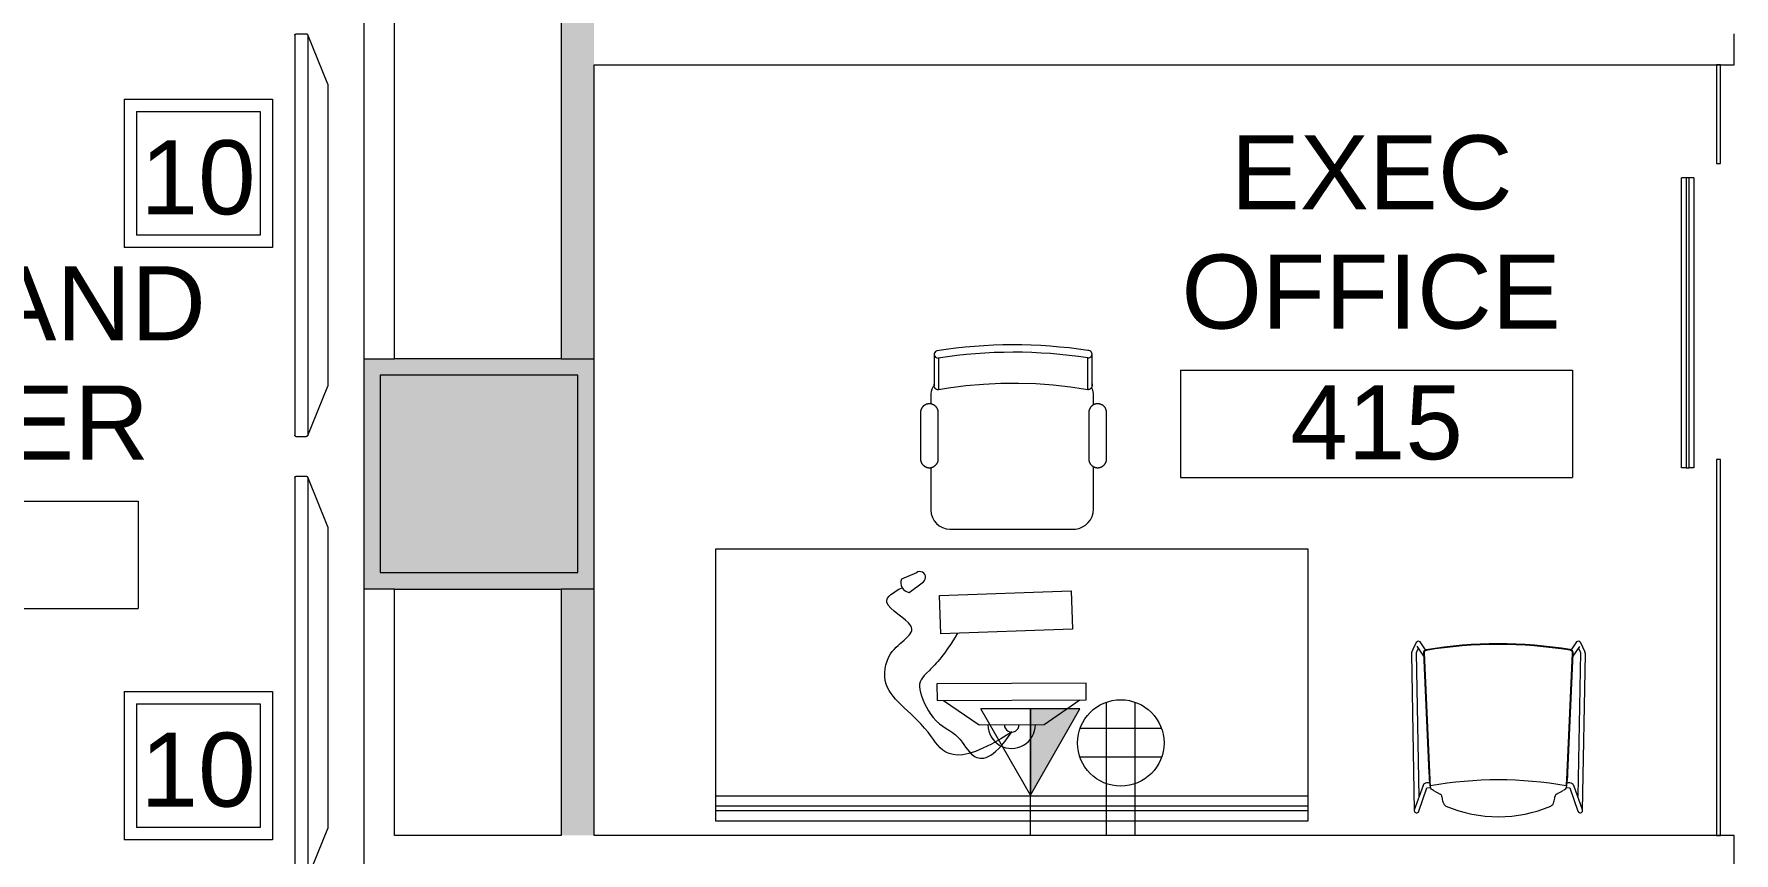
# Model space of a CAD drawing. Header units: inches. Extents: x 1 to 4333, y -575 to 1753.
# Drawn here: x 2650.6 to 2857.2, y 482 to 581.5 of the extents above; entities that cross this region are included whole.
import ezdxf

# ---------------------------------------------------------------- set-up
doc = ezdxf.new("R2010")
doc.units = ezdxf.units.IN
doc.header["$MEASUREMENT"] = 0
for name, color, linetype, lineweight in [('820 1st St NE_04_Clean_dwg', 8, 'Continuous', 9), ('A-ANNO-NOTE', 131, 'Continuous', 20), ('A-AREA-IDEN', 2, 'Continuous', 20), ('A-DOOR', 31, 'Continuous', 13), ('A-DOOR-FRAM', 31, 'Continuous', 9), ('A-DOOR-GLAZ', 31, 'Continuous', 9), ('A-GLAZ-CURT', 52, 'Continuous', 9), ('A-WALL', 113, 'Continuous', 50), ('A-WALL-PATT', 111, 'Continuous', 13), ('I-FURN', 30, 'Continuous', 9), ('I-FURN-PNLS', 30, 'Continuous', 9), ('I-WALL', 2, 'Continuous', 13), ('IRF-WALL-FULL-HT', 250, 'Continuous', 9), ('IRF-WALL-FULL-HT-HATCH', 250, 'Continuous', 9), ('Q-SPCQ', 91, 'Continuous', 9), ('S-COLS', 52, 'Continuous', 13)]:
    doc.layers.add(name, color=color, linetype=linetype, lineweight=lineweight)
doc.styles.add('Arial', font='arial.ttf', dxfattribs={"height": 9})

# ---------------------------------------------------------------- blocks, each defined once
blk = doc.blocks.new('Benching - 6_-0_ bench-2529320-New Construction - Tel_Data_Elec Plan')
at = {"layer": 'I-FURN-PNLS'}
for p, q in [((28.57, 54.74), (28.57, 50.87)), ((46.74, 50.89), (46.74, 54.75)), ((27.67, 50.41), (27.67, 49.16)), ((47.41, 49.04), (47.41, 50.41)), ((26.4, 48.1), (26.4, 42.49)), ((28.56, 42.49), (28.56, 48.1)), ((46.84, 48.1), (46.84, 42.49)), ((49.01, 42.49), (49.01, 48.1)), ((27.67, 41.43), (27.67, 36.25)), ((47.41, 36.36), (47.41, 41.54)), ((29.97, 33.95), (45.22, 33.95)), ((73.5, 31.5), (1.5, 31.5)), ((1.5, 31.5), (1.5, 1.5)), ((73.5, 1.5), (73.5, 31.5)), ((25.9, 28.64), (24.09, 27.87)), ((25.04, 26.24), (26.6, 27.43)), ((28.72, 25.87), (44.72, 26.43)), ((28.89, 21.21), (28.72, 25.87)), ((44.72, 26.43), (44.88, 21.77)), ((44.88, 21.77), (28.89, 21.21)), ((46.52, 15.21), (28.4, 15.12)), ((28.4, 15.12), (28.41, 13.12)), ((46.53, 13.21), (46.52, 15.21)), ((28.41, 13.12), (46.53, 13.21)), ((29.18, 13.12), (33.54, 10.14)), ((41.43, 10.18), (45.76, 13.21)), ((33.54, 10.14), (41.43, 10.18)), ((73.5, 1.5), (1.5, 1.5)), ((1.5, 1.5), (1.5, 0.25)), ((73.5, 0.25), (1.5, 0.25)), ((1.5, 0.25), (1.5, -0.25)), ((73.5, 0.25), (73.5, 1.5)), ((73.5, -0.25), (73.5, 0.25)), ((1.5, -0.25), (73.5, -0.25)), ((1.5, -0.25), (1.5, -1.5)), ((1.5, -1.5), (73.5, -1.5)), ((73.5, -1.5), (73.5, -0.25))]:
    blk.add_line(p, q, dxfattribs=at)
at = {"layer": 'I-FURN-PNLS', "flags": 128}
for points in [[(28.06, 55.19), (28.06, 54.56), (28.06, 53.98), (28.06, 53.45), (28.06, 52.99), (28.06, 52.58), (28.06, 52.23), (28.06, 51.94), (28.06, 51.71), (28.06, 51.54), (28.06, 51.43), (28.06, 51.38), (28.06, 51.38)], [(47.25, 51.4), (47.25, 51.43), (47.25, 51.52), (47.25, 51.67), (47.25, 51.88), (47.25, 52.15), (47.25, 52.48), (47.25, 52.87), (47.25, 53.32), (47.25, 53.83), (47.25, 54.39), (47.25, 55.01), (47.25, 55.21)], [(46.74, 50.89), (44.64, 51.21), (42.53, 51.44), (40.41, 51.59), (38.29, 51.66), (36.17, 51.64), (34.05, 51.54), (31.93, 51.35), (29.82, 51.08), (28.57, 50.87)], [(28.06, 51.38), (28.06, 51.41), (28.06, 51.5), (28.06, 51.58)], [(28.57, 50.87), (28.55, 50.87), (28.53, 50.87), (28.51, 50.88), (28.49, 50.88), (28.47, 50.88), (28.45, 50.89), (28.43, 50.89), (28.41, 50.9), (28.39, 50.9), (28.37, 50.91), (28.35, 50.92), (28.34, 50.93), (28.32, 50.94), (28.3, 50.95), (28.28, 50.96), (28.27, 50.97), (28.25, 50.98), (28.24, 51), (28.22, 51.01), (28.21, 51.03), (28.19, 51.04), (28.18, 51.06), (28.17, 51.07), (28.15, 51.09), (28.14, 51.1), (28.13, 51.12), (28.12, 51.14), (28.11, 51.16), (28.1, 51.18), (28.1, 51.19), (28.09, 51.21), (28.08, 51.23), (28.08, 51.25), (28.07, 51.27), (28.07, 51.29), (28.07, 51.31), (28.06, 51.33), (28.06, 51.35), (28.06, 51.37), (28.06, 51.38)], [(47.25, 51.4), (47.25, 51.38), (47.25, 51.36), (47.24, 51.34), (47.24, 51.32), (47.24, 51.3), (47.23, 51.28), (47.23, 51.26), (47.22, 51.24), (47.22, 51.22), (47.21, 51.2), (47.2, 51.18), (47.19, 51.16), (47.18, 51.14), (47.17, 51.13), (47.16, 51.11), (47.15, 51.09), (47.13, 51.08), (47.12, 51.06), (47.11, 51.05), (47.09, 51.03), (47.08, 51.02), (47.06, 51), (47.05, 50.99), (47.03, 50.98), (47.01, 50.97), (47, 50.96), (46.98, 50.95), (46.96, 50.94), (46.94, 50.93), (46.92, 50.92), (46.91, 50.92), (46.89, 50.91), (46.87, 50.9), (46.85, 50.9), (46.83, 50.9), (46.81, 50.89), (46.79, 50.89), (46.77, 50.89), (46.75, 50.89), (46.74, 50.89)], [(47.25, 51.6), (47.25, 51.47), (47.25, 51.41), (47.25, 51.4)], [(28.56, 48.1), (28.56, 48.14), (28.56, 48.18), (28.56, 48.23), (28.55, 48.27), (28.54, 48.31), (28.53, 48.36), (28.52, 48.4), (28.51, 48.44), (28.49, 48.48), (28.48, 48.52), (28.46, 48.56), (28.44, 48.6), (28.42, 48.64), (28.4, 48.67), (28.38, 48.71), (28.35, 48.74), (28.32, 48.78), (28.3, 48.81), (28.27, 48.84), (28.24, 48.87), (28.2, 48.9), (28.17, 48.93), (28.14, 48.96), (28.1, 48.98), (28.07, 49.01), (28.03, 49.03), (27.99, 49.05), (27.95, 49.07), (27.91, 49.09), (27.87, 49.11), (27.83, 49.12), (27.79, 49.14), (27.75, 49.15), (27.71, 49.16), (27.67, 49.16), (27.62, 49.17), (27.58, 49.18), (27.54, 49.18), (27.49, 49.18), (27.45, 49.18), (27.41, 49.18), (27.36, 49.17), (27.32, 49.17), (27.28, 49.16), (27.24, 49.15), (27.19, 49.14), (27.15, 49.13), (27.11, 49.12), (27.07, 49.1), (27.03, 49.08), (26.99, 49.06), (26.95, 49.04), (26.92, 49.02), (26.88, 49), (26.85, 48.97), (26.81, 48.95), (26.78, 48.92), (26.75, 48.89), (26.71, 48.86), (26.68, 48.83), (26.66, 48.8), (26.63, 48.76), (26.6, 48.73), (26.58, 48.69), (26.55, 48.66), (26.53, 48.62), (26.51, 48.58), (26.49, 48.54), (26.48, 48.5), (26.46, 48.46), (26.45, 48.42), (26.44, 48.38), (26.43, 48.34), (26.42, 48.29), (26.41, 48.25), (26.41, 48.21), (26.4, 48.16), (26.4, 48.12), (26.4, 48.1)], [(49.01, 48.1), (49.01, 48.14), (49.01, 48.19), (49, 48.23), (49, 48.27), (48.99, 48.31), (48.98, 48.36), (48.97, 48.4), (48.96, 48.44), (48.94, 48.48), (48.93, 48.52), (48.91, 48.56), (48.89, 48.6), (48.87, 48.64), (48.85, 48.67), (48.82, 48.71), (48.8, 48.75), (48.77, 48.78), (48.74, 48.81), (48.71, 48.85), (48.68, 48.88), (48.65, 48.91), (48.62, 48.93), (48.58, 48.96), (48.55, 48.99), (48.51, 49.01), (48.48, 49.03), (48.44, 49.05), (48.4, 49.07), (48.36, 49.09), (48.32, 49.11), (48.28, 49.12), (48.24, 49.14), (48.2, 49.15), (48.15, 49.16), (48.11, 49.17), (48.07, 49.17), (48.03, 49.18), (47.98, 49.18), (47.94, 49.18), (47.9, 49.18), (47.85, 49.18), (47.81, 49.18), (47.77, 49.17), (47.72, 49.16), (47.68, 49.15), (47.64, 49.14), (47.6, 49.13), (47.56, 49.12), (47.52, 49.1), (47.48, 49.08), (47.44, 49.07), (47.4, 49.04), (47.36, 49.02), (47.33, 49), (47.29, 48.97), (47.26, 48.95), (47.22, 48.92), (47.19, 48.89), (47.16, 48.86), (47.13, 48.83), (47.1, 48.8), (47.07, 48.76), (47.05, 48.73), (47.02, 48.69), (47, 48.66), (46.98, 48.62), (46.96, 48.58), (46.94, 48.54), (46.92, 48.5), (46.91, 48.46), (46.89, 48.42), (46.88, 48.38), (46.87, 48.34), (46.86, 48.29), (46.85, 48.25), (46.85, 48.21), (46.85, 48.17), (46.84, 48.12), (46.84, 48.1)], [(26.4, 42.49), (26.4, 42.45), (26.4, 42.4), (26.41, 42.36), (26.41, 42.32), (26.42, 42.28), (26.43, 42.23), (26.44, 42.19), (26.45, 42.15), (26.47, 42.11), (26.49, 42.07), (26.5, 42.03), (26.52, 41.99), (26.54, 41.95), (26.57, 41.92), (26.59, 41.88), (26.61, 41.84), (26.64, 41.81), (26.67, 41.78), (26.7, 41.74), (26.73, 41.71), (26.76, 41.68), (26.79, 41.66), (26.83, 41.63), (26.86, 41.6), (26.9, 41.58), (26.93, 41.56), (26.97, 41.54), (27.01, 41.52), (27.05, 41.5), (27.09, 41.48), (27.13, 41.47), (27.17, 41.45), (27.21, 41.44), (27.26, 41.43), (27.3, 41.42), (27.34, 41.42), (27.38, 41.41), (27.43, 41.41), (27.47, 41.41), (27.51, 41.41), (27.56, 41.41), (27.6, 41.41), (27.64, 41.42), (27.69, 41.43), (27.73, 41.44), (27.77, 41.45), (27.81, 41.46), (27.85, 41.47), (27.89, 41.49), (27.93, 41.51), (27.97, 41.52), (28.01, 41.55), (28.05, 41.57), (28.08, 41.59), (28.12, 41.62), (28.15, 41.64), (28.19, 41.67), (28.22, 41.7), (28.25, 41.73), (28.28, 41.76), (28.31, 41.79), (28.34, 41.83), (28.36, 41.86), (28.39, 41.9), (28.41, 41.93), (28.43, 41.97), (28.45, 42.01), (28.47, 42.05), (28.49, 42.09), (28.5, 42.13), (28.52, 42.17), (28.53, 42.21), (28.54, 42.25), (28.55, 42.29), (28.55, 42.34), (28.56, 42.38), (28.56, 42.42), (28.56, 42.47), (28.56, 42.49)], [(46.84, 42.49), (46.84, 42.45), (46.85, 42.4), (46.85, 42.36), (46.86, 42.32), (46.87, 42.27), (46.87, 42.23), (46.89, 42.19), (46.9, 42.15), (46.91, 42.11), (46.93, 42.07), (46.95, 42.03), (46.97, 41.99), (46.99, 41.95), (47.01, 41.91), (47.03, 41.88), (47.06, 41.84), (47.08, 41.81), (47.11, 41.78), (47.14, 41.74), (47.17, 41.71), (47.2, 41.68), (47.24, 41.65), (47.27, 41.63), (47.31, 41.6), (47.34, 41.58), (47.38, 41.56), (47.42, 41.53), (47.46, 41.51), (47.49, 41.5), (47.53, 41.48), (47.58, 41.46), (47.62, 41.45), (47.66, 41.44), (47.7, 41.43), (47.74, 41.42), (47.79, 41.42), (47.83, 41.41), (47.87, 41.41), (47.92, 41.41), (47.96, 41.41), (48, 41.41), (48.05, 41.41), (48.09, 41.42), (48.13, 41.43), (48.17, 41.43), (48.22, 41.45), (48.26, 41.46), (48.3, 41.47), (48.34, 41.49), (48.38, 41.5), (48.42, 41.52), (48.46, 41.54), (48.49, 41.57), (48.53, 41.59), (48.57, 41.61), (48.6, 41.64), (48.63, 41.67), (48.67, 41.7), (48.7, 41.73), (48.73, 41.76), (48.76, 41.79), (48.78, 41.82), (48.81, 41.86), (48.83, 41.89), (48.86, 41.93), (48.88, 41.97), (48.9, 42.01), (48.92, 42.05), (48.93, 42.09), (48.95, 42.13), (48.96, 42.17), (48.97, 42.21), (48.99, 42.25), (48.99, 42.29), (49, 42.34), (49.01, 42.38), (49.01, 42.42), (49.01, 42.47), (49.01, 42.49)]]:
    blk.add_lwpolyline(points, dxfattribs=at)
at = {"layer": 'I-FURN-PNLS'}
for centre, radius, start, end in [((28.99, 50.41), 1.32, 132.1873, 180), ((46.09, 50.41), 1.32, 360, 35.7227), ((29.97, 36.25), 2.3, 180, 270), ((44.99, 36.36), 2.42, 275.3193, 360), ((25.17, 27.41), 1.17, 156.8209, 263.5101), ((26.32, 28.07), 0.703, 293.9686, 126.3623), ((37.48, 10.16), 2.88, 180.2998, 0.2998), ((37.48, 10.16), 0.885, 180.2998, 0.2998)]:
    blk.add_arc(centre, radius, start, end, dxfattribs=at)
for centre, major_axis, ratio, start_param, end_param in [((37.7, 7.69), (54.09, 0), 0.899459, 1.402966, 1.74368), ((28.57, 55.19), (0.507, 0), 0.899459, 1.913366, 4.712389), ((37.7, 7.69), (53.09, 0), 0.899459, 1.399774, 1.74371), ((46.74, 55.21), (-0.507, 0), 0.899459, 1.570796, 4.712389), ((28.57, 51.58), (0.507, 0), 0.99468, 2.996027, 3.185649), ((46.74, 51.6), (-0.507, 0), 0.99468, 2.879793, 3.141593)]:
    blk.add_ellipse(centre, major_axis=major_axis, ratio=ratio, start_param=start_param, end_param=end_param, dxfattribs=at)
for points, knots in [([(37.46, 9.28), (30.21, 4.5), (27.06, 10.98), (21.49, 13.68), (22.36, 19.81), (27.52, 21.68), (20.87, 24.96), (23.16, 26.31), (24.16, 26.82)], [0, 0, 0, 0, 4.203758, 11.310205, 15.301003, 21.109862, 25.639067, 29.008441, 29.008441, 29.008441, 29.008441]), ([(30.88, 21.28), (29.38, 18.67), (26.77, 16.06), (25.81, 15.1), (27.94, 10.11), (31.08, 9.27), (32.57, 5.78), (35.12, 5.78), (37.55, 9.34)], [0, 0, 0, 0, 0.22393, 0.514942, 0.793465, 1.139785, 1.406318, 1.702385, 1.702385, 1.702385, 1.702385]), ([(30.88, 21.28), (29.38, 18.67), (26.77, 16.06), (25.81, 15.1), (27.94, 10.11), (31.08, 9.27), (32.57, 5.78), (35.12, 5.78), (37.55, 9.34)], [0, 0, 0, 0, 0.22393, 0.514942, 0.793465, 1.139785, 1.406318, 1.702385, 1.702385, 1.702385, 1.702385])]:
    blk.add_open_spline(points, degree=3, knots=knots, dxfattribs=at)
blk = doc.blocks.new('System Panel - Glazed-2610356-New Construction - Tel_Data_Elec Plan')
at = {"layer": 'A-GLAZ-CURT', "color": 10, "lineweight": 20}
for p, q in [((22.84, 0.25), (-22.84, 0.25)), ((-22.84, 0.25), (-22.84, -0.25)), ((22.84, -0.25), (22.84, 0.25)), ((-22.84, -0.25), (22.84, -0.25))]:
    blk.add_line(p, q, dxfattribs=at)
blk = doc.blocks.new('System Panel - Glazed-2610328-New Construction - Tel_Data_Elec Plan')
at = {"layer": 'A-GLAZ-CURT', "color": 10, "lineweight": 20}
for p, q in [((6, 0.25), (-6, 0.25)), ((-6, 0.25), (-6, -0.25)), ((6, -0.25), (6, 0.25)), ((-6, -0.25), (6, -0.25))]:
    blk.add_line(p, q, dxfattribs=at)
blk = doc.blocks.new('CWDR_Single Sliding DOOR - 3_5_-2610327-New Construction - Tel_Data_Elec Plan')
at = {"layer": 'A-DOOR-FRAM'}
for p, q in [((-19, 3.9375), (-19, 4.5)), ((-19, 4.5), (16.25, 4.5)), ((16.25, 3.9375), (16.25, 4.5)), ((-19, 3), (-19, 3.5625)), ((16.25, 3), (-19, 3)), ((16.25, 3), (16.25, 3.5625))]:
    blk.add_line(p, q, dxfattribs=at)
at = {"layer": 'A-DOOR-GLAZ', "color": 10, "lineweight": 20}
for p, q in [((16.25, 3.9375), (-19, 3.9375)), ((-19, 3.9375), (-19, 3.5625)), ((-19, 3.5625), (16.25, 3.5625)), ((16.25, 3.5625), (16.25, 3.9375))]:
    blk.add_line(p, q, dxfattribs=at)
blk = doc.blocks.new('SPEC-EQUIP-TV - 55_ LCD-2281826-New Construction - Tel_Data_Elec Plan')
at = {"layer": 'Q-SPCQ'}
for p, q in [((-18.34, 4), (-24.35, 1.57)), ((-18.34, 4), (18.34, 4)), ((24.35, 1.57), (18.34, 4)), ((-24.45, 1.37), (-24.45, 0.75)), ((-24.45, 0.75), (-24.45, 0.12)), ((-24.35, 1.57), (24.35, 1.57)), ((-24.32, 0), (24.32, 0)), ((24.45, 0.75), (24.45, 1.37)), ((24.45, 0.12), (24.45, 0.75))]:
    blk.add_line(p, q, dxfattribs=at)
for points, knots in [([(-24.35, 1.57), (-24.35, 1.57), (-24.37, 1.56), (-24.38, 1.54), (-24.39, 1.53), (-24.4, 1.52), (-24.41, 1.51), (-24.42, 1.49), (-24.42, 1.48), (-24.43, 1.47), (-24.44, 1.45), (-24.44, 1.43), (-24.45, 1.41), (-24.45, 1.38), (-24.45, 1.37)], [0, 0, 0, 0, 0.125, 0.25, 0.3125, 0.375, 0.4375, 0.5, 0.5625, 0.625, 0.6875, 0.75, 0.875, 1, 1, 1, 1]), ([(-24.32, 0), (-24.34, 0), (-24.35, 0), (-24.37, 0.01), (-24.38, 0.02), (-24.39, 0.02), (-24.4, 0.03), (-24.41, 0.03), (-24.42, 0.04), (-24.43, 0.05), (-24.43, 0.06), (-24.44, 0.08), (-24.45, 0.1), (-24.45, 0.11), (-24.45, 0.12)], [0, 0, 0, 0, 0.166667, 0.25, 0.333333, 0.375, 0.416667, 0.5, 0.541667, 0.583333, 0.666667, 0.75, 0.833333, 1, 1, 1, 1]), ([(24.45, 0.12), (24.45, 0.11), (24.45, 0.1), (24.44, 0.08), (24.43, 0.06), (24.43, 0.05), (24.42, 0.04), (24.41, 0.03), (24.4, 0.03), (24.39, 0.02), (24.38, 0.02), (24.37, 0.01), (24.35, 0), (24.34, 0), (24.32, 0)], [-1, -1, -1, -1, -0.833333, -0.75, -0.666667, -0.583333, -0.541667, -0.5, -0.416667, -0.375, -0.333333, -0.25, -0.166667, 0, 0, 0, 0]), ([(24.45, 1.37), (24.45, 1.38), (24.45, 1.41), (24.44, 1.44), (24.43, 1.46), (24.42, 1.48), (24.42, 1.49), (24.41, 1.5), (24.41, 1.51), (24.4, 1.52), (24.39, 1.53), (24.38, 1.54), (24.37, 1.56), (24.35, 1.57), (24.35, 1.57)], [0, 0, 0, 0, 0.125, 0.25, 0.375, 0.4375, 0.5, 0.53125, 0.5625, 0.625, 0.6875, 0.75, 0.875, 1, 1, 1, 1])]:
    blk.add_open_spline(points, degree=3, knots=knots, dxfattribs=at)
blk = doc.blocks.new('SPEC-EQUIP-TV - 55_ LCD-2537516-New Construction - Tel_Data_Elec Plan')
at = {"layer": 'Q-SPCQ'}
for p, q in [((24.32, 0), (-24.32, 0)), ((-24.45, -0.12), (-24.45, -0.75)), ((-24.45, -0.75), (-24.45, -1.37)), ((-24.35, -1.57), (-18.34, -4)), ((24.35, -1.57), (-24.35, -1.57)), ((18.34, -4), (24.35, -1.57)), ((24.45, -0.75), (24.45, -0.12)), ((24.45, -1.37), (24.45, -0.75)), ((18.34, -4), (-18.34, -4))]:
    blk.add_line(p, q, dxfattribs=at)
for points, knots in [([(-24.45, -0.12), (-24.45, -0.11), (-24.45, -0.1), (-24.44, -0.08), (-24.43, -0.06), (-24.43, -0.05), (-24.42, -0.04), (-24.41, -0.03), (-24.4, -0.03), (-24.39, -0.02), (-24.38, -0.01), (-24.37, -0.01), (-24.35, 0), (-24.34, 0), (-24.32, 0)], [0, 0, 0, 0, 0.166667, 0.25, 0.333333, 0.416667, 0.458333, 0.5, 0.583333, 0.666667, 0.708333, 0.75, 0.833333, 1, 1, 1, 1]), ([(24.32, 0), (24.34, 0), (24.35, 0), (24.37, -0.01), (24.38, -0.02), (24.39, -0.02), (24.4, -0.03), (24.41, -0.03), (24.42, -0.04), (24.43, -0.05), (24.43, -0.06), (24.44, -0.08), (24.45, -0.1), (24.45, -0.11), (24.45, -0.12)], [-1, -1, -1, -1, -0.833333, -0.75, -0.666667, -0.625, -0.583333, -0.5, -0.458333, -0.416667, -0.333333, -0.25, -0.166667, 0, 0, 0, 0]), ([(-24.45, -1.37), (-24.45, -1.38), (-24.45, -1.41), (-24.44, -1.44), (-24.43, -1.46), (-24.42, -1.48), (-24.42, -1.49), (-24.41, -1.5), (-24.41, -1.51), (-24.4, -1.52), (-24.39, -1.53), (-24.38, -1.54), (-24.37, -1.56), (-24.35, -1.57), (-24.35, -1.57)], [0, 0, 0, 0, 0.125, 0.25, 0.375, 0.4375, 0.5, 0.53125, 0.5625, 0.625, 0.6875, 0.75, 0.875, 1, 1, 1, 1]), ([(24.35, -1.57), (24.35, -1.57), (24.37, -1.56), (24.38, -1.54), (24.39, -1.53), (24.4, -1.52), (24.41, -1.51), (24.42, -1.49), (24.42, -1.48), (24.43, -1.47), (24.44, -1.45), (24.44, -1.43), (24.45, -1.41), (24.45, -1.38), (24.45, -1.37)], [0, 0, 0, 0, 0.125, 0.25, 0.3125, 0.375, 0.4375, 0.5, 0.5625, 0.625, 0.6875, 0.75, 0.875, 1, 1, 1, 1])]:
    blk.add_open_spline(points, degree=3, knots=knots, dxfattribs=at)
blk = doc.blocks.new('Seating - Guest - Steelcase Coalesse - Montara650 - Fully Upholstered-1822742-New Construction - Tel_Data_Elec Plan')
at = {"layer": 'I-FURN'}
for p, q in [((-10.22, 20.26), (-10.57, 1.21)), ((-10.22, 20.17), (-9.16, 17.23)), ((-8.69, 17.51), (-9.67, 20.35)), ((9.67, 20.35), (8.69, 17.51)), ((9.16, 17.23), (10.22, 20.2)), ((9.64, 18.62), (9.96, 1.06)), ((10.57, 1.21), (10.22, 20.26)), ((-9.96, 1.06), (-9.64, 18.56)), ((-8.28, 17.45), (-8.69, 17.51)), ((-8.69, 16.9), (-8.36, 16.9)), ((-7.08, 18.26), (-7.89, 17.81)), ((7.89, 17.81), (7.08, 18.26)), ((8.69, 17.51), (8.28, 17.45)), ((8.36, 16.9), (8.69, 16.9)), ((-8.44, 15.69), (-9.1, 1.15)), ((-8.32, 16.51), (-9.02, 1.14)), ((9.03, 1.1), (8.32, 16.52)), ((9.11, 1.1), (8.44, 15.69)), ((-9.72, 0.53), (-9.96, 1.06)), ((-9.09, 1.5), (-9.88, 0.3)), ((-9.5, -0.24), (-8.86, 0.73)), ((8.86, 0.73), (9.5, -0.24)), ((9.9, 0.26), (9.09, 1.5)), ((9.96, 1.06), (9.72, 0.53))]:
    blk.add_line(p, q, dxfattribs=at)
for centre, radius, start, end in [((0, 4.82), 16.2, 66.8302, 113.1681), ((-9.94, 20.26), 0.282, 19, 178.9467), ((-7.29, 18.64), 0.435, 299, 353.1407), ((-1.87, 17.99), 5.03, 165.9044, 173.1407), ((-5.95, 19.02), 0.817, 121.1935, 165.9044), ((5.95, 19.02), 0.817, 14.0956, 58.7804), ((1.87, 17.99), 5.03, 6.8593, 14.0956), ((7.29, 18.64), 0.435, 186.8593, 241), ((9.94, 20.26), 0.282, 1.0533, 161), ((-8.69, 17.4), 0.5, 199, 270), ((22.6, 14.27), 31.07, 174.6265, 177.3768), ((-7.12, 17.07), 1.21, 154.594, 174.6265), ((-2.97, 16.33), 5.35, 170.2889, 178.1227), ((0.01, 64.99), 48.46, 260.1844, 279.8166), ((-7.99, 17.48), 0.255, 128.581, 154.594), ((-10.61, 22.71), 5.6, 296.0135, 299), ((10.61, 22.71), 5.6, 241, 243.9865), ((7.99, 17.48), 0.255, 25.406, 51.419), ((7.12, 17.07), 1.21, 5.3735, 25.406), ((4.4, 16.65), 3.92, 358.1706, 8.6526), ((-22.6, 14.27), 31.07, 2.6232, 5.3735), ((8.69, 17.4), 0.5, 270, 341), ((-10, 1.2), 0.566, 178.9467, 202.6525), ((0.44, 5.56), 11.88, 202.6525, 208.7415), ((-8.67, 1.13), 0.435, 177.3768, 260.6897), ((-8.67, 1.13), 0.355, 177.3768, 260.6897), ((0, 54), 54.01, 260.6897, 279.3586), ((0, 54), 53.93, 260.6897, 279.3586), ((8.72, 1.09), 0.308, 279.3586, 2.6232), ((8.72, 1.09), 0.388, 279.3586, 2.6232), ((-0.44, 5.56), 11.88, 331.2585, 337.3475), ((10, 1.2), 0.566, 337.3475, 1.0533), ((-9.71, -0.01), 0.31, 208.7415, 312.666), ((9.71, -0.01), 0.31, 227.334, 331.2585)]:
    blk.add_arc(centre, radius, start, end, dxfattribs=at)
blk = doc.blocks.new('Concrete-Square-Column - 24 x 24-2599265-New Construction - Tel_Data_Elec Plan')
at = {"layer": 'S-COLS', "lineweight": 9}
blk.add_hatch(color=55, dxfattribs=at).paths.add_polyline_path([(12, -12), (12, 12), (-12, 12), (-12, -12)], flags=0)
at = {"layer": 'S-COLS', "color": 10, "lineweight": 20}
for p, q in [((12, 12), (-12, 12)), ((-12, 12), (-12, -12)), ((12, -12), (12, 12)), ((-12, -12), (12, -12))]:
    blk.add_line(p, q, dxfattribs=at)
blk = doc.blocks.new('820 1st St NE_04_Clean_dwg-2391440-New Construction - Tel_Data_Elec Plan')
at = {"layer": 'IRF-WALL-FULL-HT-HATCH'}
h = blk.add_hatch(color=256, dxfattribs=at)
h.paths.add_polyline_path([(590.41, 514.07), (618.41, 514.07), (618.41, 542.07), (590.41, 542.07), (590.41, 516.07)], flags=0)
h.paths.add_polyline_path([(616.41, 516.07), (592.41, 516.07), (592.41, 540.07), (616.41, 540.07)], flags=0)
at = {"layer": 'IRF-WALL-FULL-HT'}
for p, q in [((590.41, 542.07), (590.41, 514.07)), ((614.41, 542.07), (594.16, 542.07)), ((618.41, 514.07), (618.41, 542.07)), ((594.16, 514.07), (614.41, 514.07))]:
    blk.add_line(p, q, dxfattribs=at)
blk = doc.blocks.new('FORM Room Tag - Name _ Number-2260771-New Construction - Tel_Data_Elec Plan')
at = {"layer": 'A-AREA-IDEN'}
for p, q in [((-0.2444, -0.0231), (-0.2444, -0.1589)), ((-0.2444, -0.0231), (0.2515, -0.0231)), ((0.2515, -0.0231), (0.2515, -0.1589)), ((-0.2444, -0.1589), (0.2515, -0.1589))]:
    blk.add_line(p, q, dxfattribs=at)
blk = doc.blocks.new('FORM Equipment_Fixture Tag - Square-214315-New Construction - Tel_Data_Elec Plan')
at = {"layer": 'A-ANNO-NOTE'}
for p, q in [((-0.09375, 0.09375), (0.09375, 0.09375)), ((-0.09375, 0.09375), (0.09375, 0.09375)), ((-0.09375, 0.09375), (0.09375, 0.09375)), ((-0.09375, 0.09375), (-0.09375, -0.09375)), ((0.09375, 0.09375), (0.09375, -0.09375)), ((-0.078125, 0.078125), (-0.078125, -0.078125)), ((-0.078125, 0.078125), (0.078125, 0.078125)), ((0.078125, 0.078125), (0.078125, -0.078125)), ((0.078125, -0.078125), (-0.078125, -0.078125)), ((0.09375, -0.09375), (-0.09375, -0.09375))]:
    blk.add_line(p, q, dxfattribs=at)

msp = doc.modelspace()

# ---------------------------------------------------------------- hatches: boundary and pattern name
at = {"layer": 'A-ANNO-NOTE', "lineweight": 9}
msp.add_hatch(color=256, dxfattribs=at).paths.add_polyline_path([(2771.66, 489.04), (2777.66, 499.5), (2771.66, 499.5), (2771.66, 496.48)], flags=0)
at = {"layer": 'A-WALL-PATT'}
for points in [[(2716.66, 542.07), (2718.66, 542.07), (2718.66, 691.99), (2714.66, 691.99), (2714.66, 542.07)], [(2718.66, 484.12), (2718.66, 514.07), (2714.66, 514.07), (2714.66, 484.12)]]:
    msp.add_hatch(color=8, dxfattribs=at).paths.add_polyline_path(points, flags=0)

# ---------------------------------------------------------------- linework, layer by layer
at = {"layer": 'A-ANNO-NOTE'}
for p, q in [((2780.91, 484.12), (2780.91, 500.32)), ((2784.4, 484.12), (2784.4, 500.32)), ((2771.66, 489.04), (2765.66, 499.5)), ((2777.66, 499.5), (2765.66, 499.5)), ((2777.66, 499.5), (2771.66, 499.5)), ((2771.66, 499.5), (2771.66, 489.04)), ((2771.66, 489.04), (2777.66, 499.5)), ((2771.66, 484.12), (2771.66, 499.5)), ((2771.66, 489.04), (2777.66, 499.5)), ((2787.61, 497.11), (2777.7, 497.11)), ((2787.61, 493.63), (2777.7, 493.63))]:
    msp.add_line(p, q, dxfattribs=at)
msp.add_circle((2782.65, 495.37), 5.25, dxfattribs=at)
at = {"layer": 'A-WALL', "color": 10, "lineweight": 20}
for p, q in [((2714.66, 691.99), (2714.66, 542.07)), ((2718.66, 542.07), (2718.66, 577.81)), ((2714.66, 542.07), (2718.66, 542.07)), ((2714.66, 514.07), (2714.66, 484.12)), ((2718.66, 514.07), (2714.66, 514.07)), ((2718.66, 484.12), (2718.66, 514.07))]:
    msp.add_line(p, q, dxfattribs=at)
at = {"layer": 'I-WALL', "color": 10, "lineweight": 20}
for p, q in [((2690.66, 691.99), (2690.66, 542.07)), ((2694.41, 542.07), (2694.41, 691.99)), ((2857.16, 577.81), (2857.16, 581.56)), ((2718.66, 577.81), (2857.16, 577.81)), ((2690.66, 542.07), (2694.41, 542.07)), ((2690.66, 514.07), (2690.66, 366.07)), ((2694.41, 514.07), (2690.66, 514.07)), ((2694.41, 484.12), (2694.41, 514.07)), ((2714.66, 484.12), (2694.41, 484.12)), ((2857.16, 484.12), (2718.66, 484.12)), ((2857.16, 366.07), (2857.16, 484.12))]:
    msp.add_line(p, q, dxfattribs=at)

# ---------------------------------------------------------------- block references
at = {"layer": '820 1st St NE_04_Clean_dwg', "color": 250}
msp.add_blockref('820 1st St NE_04_Clean_dwg-2391440-New Construction - Tel_Data_Elec Plan', (2100.25, 0), dxfattribs=at)
at = {"layer": 'A-ANNO-NOTE', "xscale": 96, "yscale": 96, "zscale": 96}
for p in [(2670.56, 564.61), (2670.56, 492.61)]:
    msp.add_blockref('FORM Equipment_Fixture Tag - Square-214315-New Construction - Tel_Data_Elec Plan', p, dxfattribs=at)
at = {"layer": 'A-AREA-IDEN', "xscale": 95.99999999999994, "yscale": 95.99999999999994, "zscale": 95.99999999999994}
for p in [(2813.38, 542.9), (2639.12, 526.97)]:
    msp.add_blockref('FORM Room Tag - Name _ Number-2260771-New Construction - Tel_Data_Elec Plan', p, dxfattribs=at)
at = {"layer": 'A-DOOR', "rotation": 89.99999999999991}
msp.add_blockref('CWDR_Single Sliding DOOR - 3_5_-2610327-New Construction - Tel_Data_Elec Plan', (2855.28, 547.81), dxfattribs=at)
at = {"layer": 'A-GLAZ-CURT', "rotation": 89.99999999999991}
for name, p in [('System Panel - Glazed-2610328-New Construction - Tel_Data_Elec Plan', (2855.28, 571.81)), ('System Panel - Glazed-2610356-New Construction - Tel_Data_Elec Plan', (2855.28, 506.97))]:
    msp.add_blockref(name, p, dxfattribs=at)
at = {"layer": 'I-FURN', "rotation": 180}
msp.add_blockref('Seating - Guest - Steelcase Coalesse - Montara650 - Fully Upholstered-1822742-New Construction - Tel_Data_Elec Plan', (2828.53, 507.41), dxfattribs=at)
at = {"layer": 'I-FURN-PNLS'}
msp.add_blockref('Benching - 6_-0_ bench-2529320-New Construction - Tel_Data_Elec Plan', (2731.91, 487.42), dxfattribs=at)
at = {"layer": 'Q-SPCQ'}
for name, p, rotation in [('SPEC-EQUIP-TV - 55_ LCD-2281826-New Construction - Tel_Data_Elec Plan', (2682.28, 557.09), 270.0000000000002), ('SPEC-EQUIP-TV - 55_ LCD-2537516-New Construction - Tel_Data_Elec Plan', (2682.28, 503.31), 89.99999999999955)]:
    msp.add_blockref(name, p, dxfattribs=dict(at, rotation=rotation))
at = {"layer": 'S-COLS', "lineweight": 9}
msp.add_blockref('Concrete-Square-Column - 24 x 24-2599265-New Construction - Tel_Data_Elec Plan', (2704.66, 528.07), dxfattribs=at)

# ---------------------------------------------------------------- texts
at = {"layer": 'A-ANNO-NOTE', "lineweight": 9, "char_height": 9, "width": 16.968, "attachment_point": 1, "style": 'Arial'}
for insert in [(2663.54, 568.63), (2663.54, 496.63)]:
    msp.add_mtext('10', dxfattribs=dict(at, insert=insert))
at = {"layer": 'A-AREA-IDEN', "lineweight": 9, "char_height": 9, "attachment_point": 1, "style": 'Arial'}
for s, insert, width in [('EXEC', (2796.02, 569.24), 41.814), ('OFFICE', (2790.02, 554.74), 56.358), ('COMMAND', (2605.13, 553.32), 82.113), ('CENTER', (2612.88, 538.82), 63.63), ('415', (2803.24, 538.85), 25.452)]:
    msp.add_mtext(s, dxfattribs=dict(at, insert=insert, width=width))

doc.saveas('drawing.dxf')
